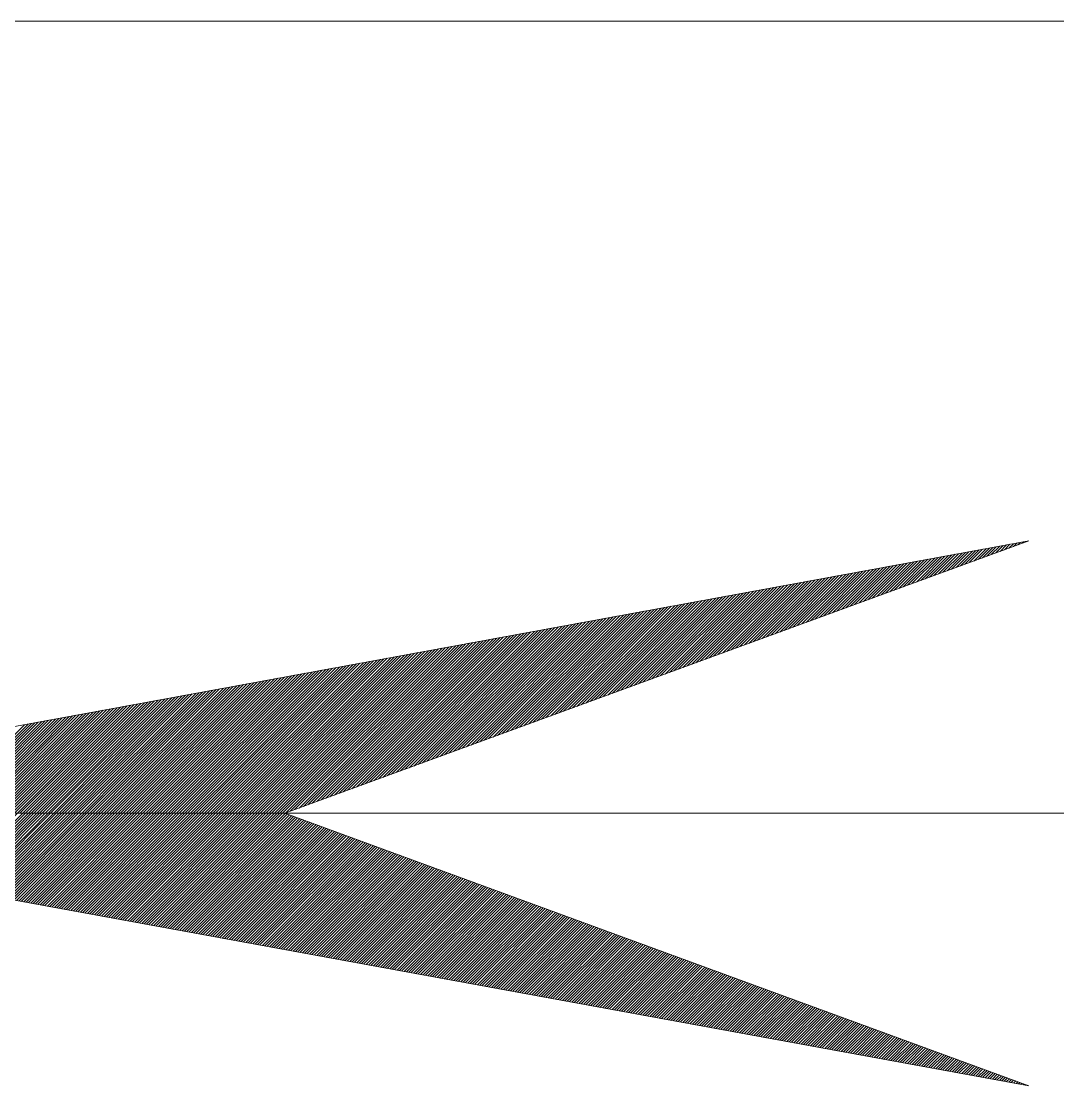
# Model space of a CAD drawing. Extents: x -1315200 to -1014507, y 2616811 to 2674779.
# Drawn here: x -1227567.4 to -1227490.6, y 2649809.8 to 2649888.7 of the extents above; entities that cross this region are included whole.
import ezdxf

# ---------------------------------------------------------------- set-up
doc = ezdxf.new("R2010")
doc.units = 0
doc.header["$LTSCALE"] = 25
doc.header["$MEASUREMENT"] = 0
doc.linetypes.add('PHANTOM2', pattern=[31.75, 15.875, -3.175, 3.175, -3.175, 3.175, -3.175])
doc.layers.get('0').update_dxf_attribs({"linetype": 'CONTINUOUS', "lineweight": 9})

msp = doc.modelspace()

# ---------------------------------------------------------------- linework, layer by layer
at = {"color": 9}
for p, q in [((-1227722.291, 2649888.707), (-1227241.558, 2649888.707)), ((-1227603.026, 2649830.021), (-1227492.742, 2649850.208)), ((-1227492.742, 2649850.208), (-1227547.884, 2649830.021)), ((-1227603.026, 2649830.021), (-1227492.742, 2649809.835)), ((-1227492.742, 2649809.835), (-1227547.884, 2649830.021))]:
    msp.add_line(p, q, dxfattribs=at)
at = {"color": 9, "linetype": 'Continuous'}
for p, q in [((-1227494.896, 2649849.814), (-1227495.518, 2649849.192)), ((-1227494.643, 2649849.86), (-1227495.192, 2649849.311)), ((-1227494.389, 2649849.907), (-1227494.865, 2649849.431)), ((-1227494.136, 2649849.953), (-1227494.538, 2649849.551)), ((-1227493.882, 2649849.999), (-1227494.211, 2649849.67)), ((-1227493.628, 2649850.046), (-1227493.884, 2649849.79)), ((-1227493.375, 2649850.092), (-1227493.558, 2649849.909)), ((-1227493.121, 2649850.139), (-1227493.231, 2649850.029)), ((-1227492.868, 2649850.185), (-1227492.904, 2649850.149)), ((-1227499.207, 2649849.025), (-1227501.074, 2649847.158)), ((-1227498.953, 2649849.071), (-1227500.747, 2649847.278)), ((-1227498.7, 2649849.118), (-1227500.42, 2649847.397)), ((-1227498.446, 2649849.164), (-1227500.093, 2649847.517)), ((-1227498.193, 2649849.21), (-1227499.767, 2649847.636)), ((-1227497.939, 2649849.257), (-1227499.44, 2649847.756)), ((-1227497.686, 2649849.303), (-1227499.113, 2649847.876)), ((-1227497.432, 2649849.35), (-1227498.786, 2649847.995)), ((-1227497.178, 2649849.396), (-1227498.459, 2649848.115)), ((-1227496.925, 2649849.442), (-1227498.133, 2649848.235)), ((-1227496.671, 2649849.489), (-1227497.806, 2649848.354)), ((-1227496.418, 2649849.535), (-1227497.479, 2649848.474)), ((-1227496.164, 2649849.582), (-1227497.152, 2649848.594)), ((-1227495.911, 2649849.628), (-1227496.826, 2649848.713)), ((-1227495.657, 2649849.675), (-1227496.499, 2649848.833)), ((-1227495.403, 2649849.721), (-1227496.172, 2649848.952)), ((-1227495.15, 2649849.767), (-1227495.845, 2649849.072)), ((-1227503.518, 2649848.236), (-1227506.629, 2649845.124)), ((-1227503.264, 2649848.282), (-1227506.302, 2649845.244)), ((-1227503.01, 2649848.329), (-1227505.975, 2649845.364)), ((-1227502.757, 2649848.375), (-1227505.649, 2649845.483)), ((-1227502.503, 2649848.421), (-1227505.322, 2649845.603)), ((-1227502.25, 2649848.468), (-1227504.995, 2649845.722)), ((-1227501.996, 2649848.514), (-1227504.668, 2649845.842)), ((-1227501.743, 2649848.561), (-1227504.342, 2649845.962)), ((-1227501.489, 2649848.607), (-1227504.015, 2649846.081)), ((-1227501.235, 2649848.653), (-1227503.688, 2649846.201)), ((-1227500.982, 2649848.7), (-1227503.361, 2649846.321)), ((-1227500.728, 2649848.746), (-1227503.034, 2649846.44)), ((-1227500.475, 2649848.793), (-1227502.708, 2649846.56)), ((-1227500.221, 2649848.839), (-1227502.381, 2649846.679)), ((-1227499.968, 2649848.885), (-1227502.054, 2649846.799)), ((-1227499.714, 2649848.932), (-1227501.727, 2649846.919)), ((-1227499.46, 2649848.978), (-1227501.4, 2649847.038)), ((-1227507.828, 2649847.447), (-1227512.184, 2649843.091)), ((-1227507.575, 2649847.493), (-1227511.858, 2649843.21)), ((-1227507.321, 2649847.539), (-1227511.531, 2649843.33)), ((-1227507.067, 2649847.586), (-1227511.204, 2649843.449)), ((-1227506.814, 2649847.632), (-1227510.877, 2649843.569)), ((-1227506.56, 2649847.679), (-1227510.55, 2649843.689)), ((-1227506.307, 2649847.725), (-1227510.224, 2649843.808)), ((-1227506.053, 2649847.772), (-1227509.897, 2649843.928)), ((-1227505.8, 2649847.818), (-1227509.57, 2649844.048)), ((-1227505.546, 2649847.864), (-1227509.243, 2649844.167)), ((-1227505.293, 2649847.911), (-1227508.916, 2649844.287)), ((-1227505.039, 2649847.957), (-1227508.59, 2649844.406)), ((-1227504.785, 2649848.004), (-1227508.263, 2649844.526)), ((-1227504.532, 2649848.05), (-1227507.936, 2649844.646)), ((-1227504.278, 2649848.096), (-1227507.609, 2649844.765)), ((-1227504.025, 2649848.143), (-1227507.283, 2649844.885)), ((-1227503.771, 2649848.189), (-1227506.956, 2649845.005)), ((-1227512.139, 2649846.658), (-1227517.74, 2649841.057)), ((-1227511.885, 2649846.704), (-1227517.413, 2649841.176)), ((-1227511.632, 2649846.75), (-1227517.086, 2649841.296)), ((-1227511.378, 2649846.797), (-1227516.759, 2649841.416)), ((-1227511.125, 2649846.843), (-1227516.432, 2649841.535)), ((-1227510.871, 2649846.89), (-1227516.106, 2649841.655)), ((-1227510.617, 2649846.936), (-1227515.779, 2649841.775)), ((-1227510.364, 2649846.983), (-1227515.452, 2649841.894)), ((-1227510.11, 2649847.029), (-1227515.125, 2649842.014)), ((-1227509.857, 2649847.075), (-1227514.799, 2649842.134)), ((-1227509.603, 2649847.122), (-1227514.472, 2649842.253)), ((-1227509.35, 2649847.168), (-1227514.145, 2649842.373)), ((-1227509.096, 2649847.215), (-1227513.818, 2649842.492)), ((-1227508.842, 2649847.261), (-1227513.491, 2649842.612)), ((-1227508.589, 2649847.307), (-1227513.165, 2649842.732)), ((-1227508.335, 2649847.354), (-1227512.838, 2649842.851)), ((-1227508.082, 2649847.4), (-1227512.511, 2649842.971)), ((-1227516.449, 2649845.869), (-1227523.295, 2649839.023)), ((-1227516.196, 2649845.915), (-1227522.968, 2649839.143)), ((-1227515.942, 2649845.961), (-1227522.641, 2649839.262)), ((-1227515.689, 2649846.008), (-1227522.315, 2649839.382)), ((-1227515.435, 2649846.054), (-1227521.988, 2649839.502)), ((-1227515.182, 2649846.101), (-1227521.661, 2649839.621)), ((-1227514.928, 2649846.147), (-1227521.334, 2649839.741)), ((-1227514.674, 2649846.194), (-1227521.007, 2649839.861)), ((-1227514.421, 2649846.24), (-1227520.681, 2649839.98)), ((-1227514.167, 2649846.286), (-1227520.354, 2649840.1)), ((-1227513.914, 2649846.333), (-1227520.027, 2649840.219)), ((-1227513.66, 2649846.379), (-1227519.7, 2649840.339)), ((-1227513.407, 2649846.426), (-1227519.374, 2649840.459)), ((-1227513.153, 2649846.472), (-1227519.047, 2649840.578)), ((-1227512.9, 2649846.518), (-1227518.72, 2649840.698)), ((-1227512.646, 2649846.565), (-1227518.393, 2649840.818)), ((-1227512.392, 2649846.611), (-1227518.066, 2649840.937)), ((-1227520.76, 2649845.08), (-1227528.85, 2649836.989)), ((-1227520.507, 2649845.126), (-1227528.523, 2649837.109)), ((-1227520.253, 2649845.172), (-1227528.197, 2649837.229)), ((-1227519.999, 2649845.219), (-1227527.87, 2649837.348)), ((-1227519.746, 2649845.265), (-1227527.543, 2649837.468)), ((-1227519.492, 2649845.312), (-1227527.216, 2649837.588)), ((-1227519.239, 2649845.358), (-1227526.89, 2649837.707)), ((-1227518.985, 2649845.404), (-1227526.563, 2649837.827)), ((-1227518.732, 2649845.451), (-1227526.236, 2649837.946)), ((-1227518.478, 2649845.497), (-1227525.909, 2649838.066)), ((-1227518.224, 2649845.544), (-1227525.582, 2649838.186)), ((-1227517.971, 2649845.59), (-1227525.256, 2649838.305)), ((-1227517.717, 2649845.637), (-1227524.929, 2649838.425)), ((-1227517.464, 2649845.683), (-1227524.602, 2649838.545)), ((-1227517.21, 2649845.729), (-1227524.275, 2649838.664)), ((-1227516.957, 2649845.776), (-1227523.949, 2649838.784)), ((-1227516.703, 2649845.822), (-1227523.622, 2649838.903)), ((-1227525.071, 2649844.291), (-1227534.406, 2649834.956)), ((-1227524.817, 2649844.337), (-1227534.079, 2649835.075)), ((-1227524.564, 2649844.383), (-1227533.752, 2649835.195)), ((-1227524.31, 2649844.43), (-1227533.425, 2649835.315)), ((-1227524.056, 2649844.476), (-1227533.098, 2649835.434)), ((-1227523.803, 2649844.523), (-1227532.772, 2649835.554)), ((-1227523.549, 2649844.569), (-1227532.445, 2649835.673)), ((-1227523.296, 2649844.615), (-1227532.118, 2649835.793)), ((-1227523.042, 2649844.662), (-1227531.791, 2649835.913)), ((-1227522.789, 2649844.708), (-1227531.465, 2649836.032)), ((-1227522.535, 2649844.755), (-1227531.138, 2649836.152)), ((-1227522.281, 2649844.801), (-1227530.811, 2649836.272)), ((-1227522.028, 2649844.848), (-1227530.484, 2649836.391)), ((-1227521.774, 2649844.894), (-1227530.157, 2649836.511)), ((-1227521.521, 2649844.94), (-1227529.831, 2649836.631)), ((-1227521.267, 2649844.987), (-1227529.504, 2649836.75)), ((-1227521.014, 2649845.033), (-1227529.177, 2649836.87)), ((-1227529.381, 2649843.502), (-1227539.961, 2649832.922)), ((-1227529.128, 2649843.548), (-1227539.634, 2649833.042)), ((-1227528.874, 2649843.594), (-1227539.307, 2649833.161)), ((-1227528.621, 2649843.641), (-1227538.981, 2649833.281)), ((-1227528.367, 2649843.687), (-1227538.654, 2649833.401)), ((-1227528.113, 2649843.734), (-1227538.327, 2649833.52)), ((-1227527.86, 2649843.78), (-1227538, 2649833.64)), ((-1227527.606, 2649843.826), (-1227537.673, 2649833.759)), ((-1227527.353, 2649843.873), (-1227537.347, 2649833.879)), ((-1227527.099, 2649843.919), (-1227537.02, 2649833.999)), ((-1227526.846, 2649843.966), (-1227536.693, 2649834.118)), ((-1227526.592, 2649844.012), (-1227536.366, 2649834.238)), ((-1227526.339, 2649844.059), (-1227536.039, 2649834.358)), ((-1227526.085, 2649844.105), (-1227535.713, 2649834.477)), ((-1227525.831, 2649844.151), (-1227535.386, 2649834.597)), ((-1227525.578, 2649844.198), (-1227535.059, 2649834.716)), ((-1227525.324, 2649844.244), (-1227534.732, 2649834.836)), ((-1227533.692, 2649842.713), (-1227545.516, 2649830.888)), ((-1227533.438, 2649842.759), (-1227545.189, 2649831.008)), ((-1227533.185, 2649842.805), (-1227544.863, 2649831.128)), ((-1227532.931, 2649842.852), (-1227544.536, 2649831.247)), ((-1227532.678, 2649842.898), (-1227544.209, 2649831.367)), ((-1227532.424, 2649842.945), (-1227543.882, 2649831.486)), ((-1227532.171, 2649842.991), (-1227543.555, 2649831.606)), ((-1227531.917, 2649843.037), (-1227543.229, 2649831.726)), ((-1227531.663, 2649843.084), (-1227542.902, 2649831.845)), ((-1227531.41, 2649843.13), (-1227542.575, 2649831.965)), ((-1227531.156, 2649843.177), (-1227542.248, 2649832.085)), ((-1227530.903, 2649843.223), (-1227541.922, 2649832.204)), ((-1227530.649, 2649843.269), (-1227541.595, 2649832.324)), ((-1227530.396, 2649843.316), (-1227541.268, 2649832.443)), ((-1227530.142, 2649843.362), (-1227540.941, 2649832.563)), ((-1227529.888, 2649843.409), (-1227540.614, 2649832.683)), ((-1227529.635, 2649843.455), (-1227540.288, 2649832.802)), ((-1227537.495, 2649842.016), (-1227557.774, 2649821.738)), ((-1227536.481, 2649842.202), (-1227557.073, 2649821.61)), ((-1227538.003, 2649841.923), (-1227549.905, 2649830.021)), ((-1227537.749, 2649841.97), (-1227549.698, 2649830.021)), ((-1227537.242, 2649842.063), (-1227549.283, 2649830.021)), ((-1227536.988, 2649842.109), (-1227549.076, 2649830.021)), ((-1227536.735, 2649842.156), (-1227548.869, 2649830.021)), ((-1227536.228, 2649842.248), (-1227548.455, 2649830.021)), ((-1227535.974, 2649842.295), (-1227548.247, 2649830.021)), ((-1227535.72, 2649842.341), (-1227548.04, 2649830.021)), ((-1227535.467, 2649842.388), (-1227547.804, 2649830.051)), ((-1227535.213, 2649842.434), (-1227547.477, 2649830.171)), ((-1227534.96, 2649842.48), (-1227547.15, 2649830.29)), ((-1227534.706, 2649842.527), (-1227546.823, 2649830.41)), ((-1227534.453, 2649842.573), (-1227546.497, 2649830.529)), ((-1227534.199, 2649842.62), (-1227546.17, 2649830.649)), ((-1227533.946, 2649842.666), (-1227545.843, 2649830.769)), ((-1227542.313, 2649841.134), (-1227561.1, 2649822.347)), ((-1227541.553, 2649841.274), (-1227560.575, 2649822.251)), ((-1227541.299, 2649841.32), (-1227560.4, 2649822.219)), ((-1227541.045, 2649841.367), (-1227560.225, 2649822.187)), ((-1227540.285, 2649841.506), (-1227559.7, 2649822.091)), ((-1227539.778, 2649841.599), (-1227559.349, 2649822.027)), ((-1227542.06, 2649841.181), (-1227553.219, 2649830.021)), ((-1227541.806, 2649841.227), (-1227553.012, 2649830.021)), ((-1227540.792, 2649841.413), (-1227552.183, 2649830.021)), ((-1227540.538, 2649841.459), (-1227551.976, 2649830.021)), ((-1227540.031, 2649841.552), (-1227551.562, 2649830.021)), ((-1227539.524, 2649841.645), (-1227551.148, 2649830.021)), ((-1227539.27, 2649841.691), (-1227550.94, 2649830.021)), ((-1227539.017, 2649841.738), (-1227550.733, 2649830.021)), ((-1227538.763, 2649841.784), (-1227550.526, 2649830.021)), ((-1227538.51, 2649841.831), (-1227550.319, 2649830.021)), ((-1227538.256, 2649841.877), (-1227550.112, 2649830.021)), ((-1227544.088, 2649840.81), (-1227562.326, 2649822.572)), ((-1227543.835, 2649840.856), (-1227562.151, 2649822.54)), ((-1227546.624, 2649840.345), (-1227556.948, 2649830.021)), ((-1227546.37, 2649840.392), (-1227556.741, 2649830.021)), ((-1227546.117, 2649840.438), (-1227556.534, 2649830.021)), ((-1227545.863, 2649840.485), (-1227556.326, 2649830.021)), ((-1227545.61, 2649840.531), (-1227556.119, 2649830.021)), ((-1227545.356, 2649840.578), (-1227555.912, 2649830.021)), ((-1227545.102, 2649840.624), (-1227555.705, 2649830.021)), ((-1227544.849, 2649840.67), (-1227555.498, 2649830.021)), ((-1227544.595, 2649840.717), (-1227555.291, 2649830.021)), ((-1227544.342, 2649840.763), (-1227555.083, 2649830.021)), ((-1227543.581, 2649840.902), (-1227554.462, 2649830.021)), ((-1227543.327, 2649840.949), (-1227554.255, 2649830.021)), ((-1227543.074, 2649840.995), (-1227554.048, 2649830.021)), ((-1227542.82, 2649841.042), (-1227553.841, 2649830.021)), ((-1227542.567, 2649841.088), (-1227553.633, 2649830.021)), ((-1227550.681, 2649839.603), (-1227566.879, 2649823.405)), ((-1227550.934, 2649839.556), (-1227560.469, 2649830.021)), ((-1227550.427, 2649839.649), (-1227560.055, 2649830.021)), ((-1227550.174, 2649839.696), (-1227559.848, 2649830.021)), ((-1227549.92, 2649839.742), (-1227559.641, 2649830.021)), ((-1227549.667, 2649839.788), (-1227559.434, 2649830.021)), ((-1227549.413, 2649839.835), (-1227559.227, 2649830.021)), ((-1227549.16, 2649839.881), (-1227559.019, 2649830.021)), ((-1227548.906, 2649839.928), (-1227558.812, 2649830.021)), ((-1227548.652, 2649839.974), (-1227558.605, 2649830.021)), ((-1227548.399, 2649840.021), (-1227558.398, 2649830.021)), ((-1227548.145, 2649840.067), (-1227558.191, 2649830.021)), ((-1227547.892, 2649840.113), (-1227557.984, 2649830.021)), ((-1227547.638, 2649840.16), (-1227557.776, 2649830.021)), ((-1227547.385, 2649840.206), (-1227557.569, 2649830.021)), ((-1227547.131, 2649840.253), (-1227557.362, 2649830.021)), ((-1227546.877, 2649840.299), (-1227557.155, 2649830.021)), ((-1227554.992, 2649838.814), (-1227569.856, 2649823.95)), ((-1227554.738, 2649838.86), (-1227569.68, 2649823.918)), ((-1227553.977, 2649838.999), (-1227569.155, 2649823.822)), ((-1227553.724, 2649839.046), (-1227568.98, 2649823.79)), ((-1227552.709, 2649839.232), (-1227568.28, 2649823.661)), ((-1227551.442, 2649839.464), (-1227567.404, 2649823.501)), ((-1227555.245, 2649838.767), (-1227563.991, 2649830.021)), ((-1227554.484, 2649838.907), (-1227563.37, 2649830.021)), ((-1227554.231, 2649838.953), (-1227563.162, 2649830.021)), ((-1227553.47, 2649839.092), (-1227562.541, 2649830.021)), ((-1227553.217, 2649839.139), (-1227562.334, 2649830.021)), ((-1227552.963, 2649839.185), (-1227562.127, 2649830.021)), ((-1227552.456, 2649839.278), (-1227561.712, 2649830.021)), ((-1227552.202, 2649839.324), (-1227561.505, 2649830.021)), ((-1227551.949, 2649839.371), (-1227561.298, 2649830.021)), ((-1227551.695, 2649839.417), (-1227561.091, 2649830.021)), ((-1227551.188, 2649839.51), (-1227560.677, 2649830.021)), ((-1227559.302, 2649838.025), (-1227572.832, 2649824.495)), ((-1227558.795, 2649838.118), (-1227572.482, 2649824.431)), ((-1227557.02, 2649838.443), (-1227571.256, 2649824.206)), ((-1227556.513, 2649838.535), (-1227570.906, 2649824.142)), ((-1227559.556, 2649837.978), (-1227567.513, 2649830.021)), ((-1227559.049, 2649838.071), (-1227567.098, 2649830.021)), ((-1227558.541, 2649838.164), (-1227566.684, 2649830.021)), ((-1227558.288, 2649838.21), (-1227566.477, 2649830.021)), ((-1227558.034, 2649838.257), (-1227566.27, 2649830.021)), ((-1227557.781, 2649838.303), (-1227566.063, 2649830.021)), ((-1227557.527, 2649838.35), (-1227565.855, 2649830.021)), ((-1227557.274, 2649838.396), (-1227565.648, 2649830.021)), ((-1227556.766, 2649838.489), (-1227565.234, 2649830.021)), ((-1227556.259, 2649838.582), (-1227564.82, 2649830.021)), ((-1227556.006, 2649838.628), (-1227564.613, 2649830.021)), ((-1227555.752, 2649838.675), (-1227564.405, 2649830.021)), ((-1227555.499, 2649838.721), (-1227564.198, 2649830.021)), ((-1227561.838, 2649837.561), (-1227574.583, 2649824.815)), ((-1227561.331, 2649837.653), (-1227574.233, 2649824.751)), ((-1227560.824, 2649837.746), (-1227573.883, 2649824.687)), ((-1227560.316, 2649837.839), (-1227573.533, 2649824.623)), ((-1227560.063, 2649837.886), (-1227573.358, 2649824.591)), ((-1227559.809, 2649837.932), (-1227573.183, 2649824.559)), ((-1227563.866, 2649837.189), (-1227571.034, 2649830.021)), ((-1227563.613, 2649837.236), (-1227570.827, 2649830.021)), ((-1227563.359, 2649837.282), (-1227570.62, 2649830.021)), ((-1227563.106, 2649837.329), (-1227570.413, 2649830.021)), ((-1227562.852, 2649837.375), (-1227570.206, 2649830.021)), ((-1227562.599, 2649837.421), (-1227569.999, 2649830.021)), ((-1227562.345, 2649837.468), (-1227569.791, 2649830.021)), ((-1227562.091, 2649837.514), (-1227569.584, 2649830.021)), ((-1227561.584, 2649837.607), (-1227569.17, 2649830.021)), ((-1227561.077, 2649837.7), (-1227568.756, 2649830.021)), ((-1227560.57, 2649837.793), (-1227568.341, 2649830.021)), ((-1227566.656, 2649836.679), (-1227577.91, 2649825.424)), ((-1227567.163, 2649836.586), (-1227573.727, 2649830.021)), ((-1227566.909, 2649836.632), (-1227573.52, 2649830.021)), ((-1227566.402, 2649836.725), (-1227573.106, 2649830.021)), ((-1227566.148, 2649836.772), (-1227572.899, 2649830.021)), ((-1227565.895, 2649836.818), (-1227572.692, 2649830.021)), ((-1227565.641, 2649836.864), (-1227572.484, 2649830.021)), ((-1227565.388, 2649836.911), (-1227572.277, 2649830.021)), ((-1227565.134, 2649836.957), (-1227572.07, 2649830.021)), ((-1227564.881, 2649837.004), (-1227571.863, 2649830.021)), ((-1227564.627, 2649837.05), (-1227571.656, 2649830.021)), ((-1227564.373, 2649837.097), (-1227571.449, 2649830.021)), ((-1227564.12, 2649837.143), (-1227571.241, 2649830.021)), ((-1227567.098, 2649830.021), (-1227572.657, 2649824.463)), ((-1227566.684, 2649830.021), (-1227572.307, 2649824.398)), ((-1227566.477, 2649830.021), (-1227572.132, 2649824.366)), ((-1227566.27, 2649830.021), (-1227571.957, 2649824.334)), ((-1227566.063, 2649830.021), (-1227571.782, 2649824.302)), ((-1227565.855, 2649830.021), (-1227571.607, 2649824.27)), ((-1227565.648, 2649830.021), (-1227571.431, 2649824.238)), ((-1227565.234, 2649830.021), (-1227571.081, 2649824.174)), ((-1227564.82, 2649830.021), (-1227570.731, 2649824.11)), ((-1227564.613, 2649830.021), (-1227570.556, 2649824.078)), ((-1227564.405, 2649830.021), (-1227570.381, 2649824.046)), ((-1227564.198, 2649830.021), (-1227570.206, 2649824.014)), ((-1227563.991, 2649830.021), (-1227570.031, 2649823.982)), ((-1227563.37, 2649830.021), (-1227569.505, 2649823.886)), ((-1227563.162, 2649830.021), (-1227569.33, 2649823.854)), ((-1227562.541, 2649830.021), (-1227568.805, 2649823.757)), ((-1227562.334, 2649830.021), (-1227568.63, 2649823.725)), ((-1227562.127, 2649830.021), (-1227568.455, 2649823.693)), ((-1227561.712, 2649830.021), (-1227568.105, 2649823.629)), ((-1227561.505, 2649830.021), (-1227567.929, 2649823.597)), ((-1227561.298, 2649830.021), (-1227567.754, 2649823.565)), ((-1227561.091, 2649830.021), (-1227567.579, 2649823.533)), ((-1227560.677, 2649830.021), (-1227567.229, 2649823.469)), ((-1227560.469, 2649830.021), (-1227567.054, 2649823.437)), ((-1227560.055, 2649830.021), (-1227566.704, 2649823.373)), ((-1227559.848, 2649830.021), (-1227566.529, 2649823.341)), ((-1227559.641, 2649830.021), (-1227566.354, 2649823.309)), ((-1227559.434, 2649830.021), (-1227566.178, 2649823.277)), ((-1227559.227, 2649830.021), (-1227566.003, 2649823.245)), ((-1227559.019, 2649830.021), (-1227565.828, 2649823.213)), ((-1227558.812, 2649830.021), (-1227565.653, 2649823.181)), ((-1227558.605, 2649830.021), (-1227565.478, 2649823.148)), ((-1227558.398, 2649830.021), (-1227565.303, 2649823.116)), ((-1227558.191, 2649830.021), (-1227565.128, 2649823.084)), ((-1227557.984, 2649830.021), (-1227564.953, 2649823.052)), ((-1227557.776, 2649830.021), (-1227564.778, 2649823.02)), ((-1227557.569, 2649830.021), (-1227564.603, 2649822.988)), ((-1227557.362, 2649830.021), (-1227564.427, 2649822.956)), ((-1227557.155, 2649830.021), (-1227564.252, 2649822.924)), ((-1227556.948, 2649830.021), (-1227564.077, 2649822.892)), ((-1227556.741, 2649830.021), (-1227563.902, 2649822.86)), ((-1227556.534, 2649830.021), (-1227563.727, 2649822.828)), ((-1227556.326, 2649830.021), (-1227563.552, 2649822.796)), ((-1227556.119, 2649830.021), (-1227563.377, 2649822.764)), ((-1227555.912, 2649830.021), (-1227563.202, 2649822.732)), ((-1227555.705, 2649830.021), (-1227563.027, 2649822.7)), ((-1227555.498, 2649830.021), (-1227562.851, 2649822.668)), ((-1227555.291, 2649830.021), (-1227562.676, 2649822.636)), ((-1227555.083, 2649830.021), (-1227562.501, 2649822.604)), ((-1227554.462, 2649830.021), (-1227561.976, 2649822.507)), ((-1227554.255, 2649830.021), (-1227561.801, 2649822.475)), ((-1227554.048, 2649830.021), (-1227561.626, 2649822.443)), ((-1227553.841, 2649830.021), (-1227561.451, 2649822.411)), ((-1227553.633, 2649830.021), (-1227561.276, 2649822.379)), ((-1227553.219, 2649830.021), (-1227560.925, 2649822.315)), ((-1227553.012, 2649830.021), (-1227560.75, 2649822.283)), ((-1227552.183, 2649830.021), (-1227560.05, 2649822.155)), ((-1227551.976, 2649830.021), (-1227559.875, 2649822.123)), ((-1227551.562, 2649830.021), (-1227559.525, 2649822.059)), ((-1227551.148, 2649830.021), (-1227559.174, 2649821.995)), ((-1227550.94, 2649830.021), (-1227558.999, 2649821.963)), ((-1227550.733, 2649830.021), (-1227558.824, 2649821.931)), ((-1227550.526, 2649830.021), (-1227558.649, 2649821.899)), ((-1227550.319, 2649830.021), (-1227558.474, 2649821.866)), ((-1227550.112, 2649830.021), (-1227558.299, 2649821.834)), ((-1227549.905, 2649830.021), (-1227558.124, 2649821.802)), ((-1227549.698, 2649830.021), (-1227557.949, 2649821.77)), ((-1227549.283, 2649830.021), (-1227557.598, 2649821.706)), ((-1227549.076, 2649830.021), (-1227557.423, 2649821.674)), ((-1227548.869, 2649830.021), (-1227557.248, 2649821.642)), ((-1227548.455, 2649830.021), (-1227556.898, 2649821.578)), ((-1227548.247, 2649830.021), (-1227556.723, 2649821.546)), ((-1227548.04, 2649830.021), (-1227556.548, 2649821.514)), ((-1227547.847, 2649830.008), (-1227556.373, 2649821.482)), ((-1227547.695, 2649829.952), (-1227556.198, 2649821.45)), ((-1227547.544, 2649829.897), (-1227556.023, 2649821.418)), ((-1227547.392, 2649829.841), (-1227555.847, 2649821.386)), ((-1227547.24, 2649829.786), (-1227555.672, 2649821.354)), ((-1227547.089, 2649829.73), (-1227555.497, 2649821.322)), ((-1227546.937, 2649829.675), (-1227555.322, 2649821.29)), ((-1227546.785, 2649829.619), (-1227555.147, 2649821.257)), ((-1227546.634, 2649829.564), (-1227554.972, 2649821.225)), ((-1227546.482, 2649829.508), (-1227554.797, 2649821.193)), ((-1227546.33, 2649829.453), (-1227554.622, 2649821.161)), ((-1227546.179, 2649829.397), (-1227554.447, 2649821.129)), ((-1227546.027, 2649829.342), (-1227554.271, 2649821.097)), ((-1227545.875, 2649829.286), (-1227554.096, 2649821.065)), ((-1227545.724, 2649829.231), (-1227553.921, 2649821.033)), ((-1227545.572, 2649829.175), (-1227553.746, 2649821.001)), ((-1227545.421, 2649829.12), (-1227553.571, 2649820.969)), ((-1227545.269, 2649829.064), (-1227553.396, 2649820.937)), ((-1227545.117, 2649829.009), (-1227553.221, 2649820.905)), ((-1227544.966, 2649828.953), (-1227553.046, 2649820.873)), ((-1227544.814, 2649828.897), (-1227552.871, 2649820.841)), ((-1227544.662, 2649828.842), (-1227552.696, 2649820.809)), ((-1227544.511, 2649828.786), (-1227552.52, 2649820.777)), ((-1227544.359, 2649828.731), (-1227552.345, 2649820.745)), ((-1227544.207, 2649828.675), (-1227552.17, 2649820.713)), ((-1227544.056, 2649828.62), (-1227551.995, 2649820.681)), ((-1227543.904, 2649828.564), (-1227551.82, 2649820.649)), ((-1227543.753, 2649828.509), (-1227551.645, 2649820.616)), ((-1227543.601, 2649828.453), (-1227551.47, 2649820.584)), ((-1227543.449, 2649828.398), (-1227551.295, 2649820.552)), ((-1227543.298, 2649828.342), (-1227551.12, 2649820.52)), ((-1227543.146, 2649828.287), (-1227550.945, 2649820.488)), ((-1227542.994, 2649828.231), (-1227550.769, 2649820.456)), ((-1227542.843, 2649828.176), (-1227550.594, 2649820.424)), ((-1227542.691, 2649828.12), (-1227550.419, 2649820.392)), ((-1227542.539, 2649828.065), (-1227550.244, 2649820.36)), ((-1227542.388, 2649828.009), (-1227550.069, 2649820.328)), ((-1227542.236, 2649827.954), (-1227549.894, 2649820.296)), ((-1227542.084, 2649827.898), (-1227549.719, 2649820.264)), ((-1227541.933, 2649827.843), (-1227549.544, 2649820.232)), ((-1227541.781, 2649827.787), (-1227549.369, 2649820.2)), ((-1227541.63, 2649827.732), (-1227549.194, 2649820.168)), ((-1227541.478, 2649827.676), (-1227549.018, 2649820.136)), ((-1227541.326, 2649827.621), (-1227548.843, 2649820.104)), ((-1227541.175, 2649827.565), (-1227548.668, 2649820.072)), ((-1227541.023, 2649827.51), (-1227548.493, 2649820.04)), ((-1227540.871, 2649827.454), (-1227548.318, 2649820.007)), ((-1227540.72, 2649827.399), (-1227548.143, 2649819.975)), ((-1227540.568, 2649827.343), (-1227547.968, 2649819.943)), ((-1227540.416, 2649827.288), (-1227547.793, 2649819.911)), ((-1227540.265, 2649827.232), (-1227547.618, 2649819.879)), ((-1227540.113, 2649827.177), (-1227547.442, 2649819.847)), ((-1227539.962, 2649827.121), (-1227547.267, 2649819.815)), ((-1227539.81, 2649827.066), (-1227547.092, 2649819.783)), ((-1227539.658, 2649827.01), (-1227546.917, 2649819.751)), ((-1227539.507, 2649826.955), (-1227546.742, 2649819.719)), ((-1227539.355, 2649826.899), (-1227546.567, 2649819.687)), ((-1227539.203, 2649826.844), (-1227546.392, 2649819.655)), ((-1227539.052, 2649826.788), (-1227546.217, 2649819.623)), ((-1227538.9, 2649826.732), (-1227546.042, 2649819.591)), ((-1227538.748, 2649826.677), (-1227545.867, 2649819.559)), ((-1227538.597, 2649826.621), (-1227545.691, 2649819.527)), ((-1227538.445, 2649826.566), (-1227545.516, 2649819.495)), ((-1227538.293, 2649826.51), (-1227545.341, 2649819.463)), ((-1227538.142, 2649826.455), (-1227545.166, 2649819.431)), ((-1227537.99, 2649826.399), (-1227544.991, 2649819.399)), ((-1227537.839, 2649826.344), (-1227544.816, 2649819.366)), ((-1227537.687, 2649826.288), (-1227544.641, 2649819.334)), ((-1227537.535, 2649826.233), (-1227544.466, 2649819.302)), ((-1227537.384, 2649826.177), (-1227544.291, 2649819.27)), ((-1227537.232, 2649826.122), (-1227544.116, 2649819.238)), ((-1227537.08, 2649826.066), (-1227543.94, 2649819.206)), ((-1227536.929, 2649826.011), (-1227543.765, 2649819.174)), ((-1227536.777, 2649825.955), (-1227543.59, 2649819.142)), ((-1227536.625, 2649825.9), (-1227543.415, 2649819.11)), ((-1227536.474, 2649825.844), (-1227543.24, 2649819.078)), ((-1227536.322, 2649825.789), (-1227543.065, 2649819.046)), ((-1227536.171, 2649825.733), (-1227542.89, 2649819.014)), ((-1227536.019, 2649825.678), (-1227542.715, 2649818.982)), ((-1227535.867, 2649825.622), (-1227542.54, 2649818.95)), ((-1227535.716, 2649825.567), (-1227542.365, 2649818.918)), ((-1227535.564, 2649825.511), (-1227542.189, 2649818.886)), ((-1227535.412, 2649825.456), (-1227542.014, 2649818.854)), ((-1227535.261, 2649825.4), (-1227541.839, 2649818.822)), ((-1227535.109, 2649825.345), (-1227541.664, 2649818.79)), ((-1227534.957, 2649825.289), (-1227541.489, 2649818.758)), ((-1227534.806, 2649825.234), (-1227541.314, 2649818.725)), ((-1227534.654, 2649825.178), (-1227541.139, 2649818.693)), ((-1227534.502, 2649825.123), (-1227540.964, 2649818.661)), ((-1227534.351, 2649825.067), (-1227540.789, 2649818.629)), ((-1227534.199, 2649825.012), (-1227540.614, 2649818.597)), ((-1227534.048, 2649824.956), (-1227540.438, 2649818.565)), ((-1227533.896, 2649824.901), (-1227540.263, 2649818.533)), ((-1227533.744, 2649824.845), (-1227540.088, 2649818.501)), ((-1227533.593, 2649824.79), (-1227539.913, 2649818.469)), ((-1227533.441, 2649824.734), (-1227539.738, 2649818.437)), ((-1227533.289, 2649824.679), (-1227539.563, 2649818.405)), ((-1227533.138, 2649824.623), (-1227539.388, 2649818.373)), ((-1227532.986, 2649824.567), (-1227539.213, 2649818.341)), ((-1227532.834, 2649824.512), (-1227539.038, 2649818.309)), ((-1227532.683, 2649824.456), (-1227538.862, 2649818.277)), ((-1227532.531, 2649824.401), (-1227538.687, 2649818.245)), ((-1227532.38, 2649824.345), (-1227538.512, 2649818.213)), ((-1227532.228, 2649824.29), (-1227538.337, 2649818.181)), ((-1227532.076, 2649824.234), (-1227538.162, 2649818.149)), ((-1227531.925, 2649824.179), (-1227537.987, 2649818.116)), ((-1227531.773, 2649824.123), (-1227537.812, 2649818.084)), ((-1227531.621, 2649824.068), (-1227537.637, 2649818.052)), ((-1227531.47, 2649824.012), (-1227537.462, 2649818.02)), ((-1227531.318, 2649823.957), (-1227537.287, 2649817.988)), ((-1227531.166, 2649823.901), (-1227537.111, 2649817.956)), ((-1227531.015, 2649823.846), (-1227536.936, 2649817.924)), ((-1227530.863, 2649823.79), (-1227536.761, 2649817.892)), ((-1227530.711, 2649823.735), (-1227536.586, 2649817.86)), ((-1227530.56, 2649823.679), (-1227536.411, 2649817.828)), ((-1227530.408, 2649823.624), (-1227536.236, 2649817.796)), ((-1227530.257, 2649823.568), (-1227536.061, 2649817.764)), ((-1227530.105, 2649823.513), (-1227535.886, 2649817.732)), ((-1227529.953, 2649823.457), (-1227535.711, 2649817.7)), ((-1227529.802, 2649823.402), (-1227535.536, 2649817.668)), ((-1227529.65, 2649823.346), (-1227535.36, 2649817.636)), ((-1227529.498, 2649823.291), (-1227535.185, 2649817.604)), ((-1227529.347, 2649823.235), (-1227535.01, 2649817.572)), ((-1227529.195, 2649823.18), (-1227534.835, 2649817.54)), ((-1227529.043, 2649823.124), (-1227534.66, 2649817.508)), ((-1227528.892, 2649823.069), (-1227534.485, 2649817.475)), ((-1227528.74, 2649823.013), (-1227534.31, 2649817.443)), ((-1227528.588, 2649822.958), (-1227534.135, 2649817.411)), ((-1227528.437, 2649822.902), (-1227533.96, 2649817.379)), ((-1227528.285, 2649822.847), (-1227533.785, 2649817.347)), ((-1227528.134, 2649822.791), (-1227533.609, 2649817.315)), ((-1227527.982, 2649822.736), (-1227533.434, 2649817.283)), ((-1227527.83, 2649822.68), (-1227533.259, 2649817.251)), ((-1227527.679, 2649822.625), (-1227533.084, 2649817.219)), ((-1227527.527, 2649822.569), (-1227532.909, 2649817.187)), ((-1227527.375, 2649822.513), (-1227532.734, 2649817.155)), ((-1227527.224, 2649822.458), (-1227532.559, 2649817.123)), ((-1227527.072, 2649822.402), (-1227532.384, 2649817.091)), ((-1227526.92, 2649822.347), (-1227532.209, 2649817.059)), ((-1227526.769, 2649822.291), (-1227532.034, 2649817.027)), ((-1227526.617, 2649822.236), (-1227531.858, 2649816.995)), ((-1227526.466, 2649822.18), (-1227531.683, 2649816.963)), ((-1227526.314, 2649822.125), (-1227531.508, 2649816.931)), ((-1227526.162, 2649822.069), (-1227531.333, 2649816.899)), ((-1227526.011, 2649822.014), (-1227531.158, 2649816.867)), ((-1227525.859, 2649821.958), (-1227530.983, 2649816.834)), ((-1227525.707, 2649821.903), (-1227530.808, 2649816.802)), ((-1227525.556, 2649821.847), (-1227530.633, 2649816.77)), ((-1227525.404, 2649821.792), (-1227530.458, 2649816.738)), ((-1227525.252, 2649821.736), (-1227530.282, 2649816.706)), ((-1227525.101, 2649821.681), (-1227530.107, 2649816.674)), ((-1227524.949, 2649821.625), (-1227529.932, 2649816.642)), ((-1227524.797, 2649821.57), (-1227529.757, 2649816.61)), ((-1227524.646, 2649821.514), (-1227529.582, 2649816.578)), ((-1227524.494, 2649821.459), (-1227529.407, 2649816.546)), ((-1227524.343, 2649821.403), (-1227529.232, 2649816.514)), ((-1227524.191, 2649821.348), (-1227529.057, 2649816.482)), ((-1227524.039, 2649821.292), (-1227528.882, 2649816.45)), ((-1227523.888, 2649821.237), (-1227528.707, 2649816.418)), ((-1227523.736, 2649821.181), (-1227528.531, 2649816.386)), ((-1227523.584, 2649821.126), (-1227528.356, 2649816.354)), ((-1227523.433, 2649821.07), (-1227528.181, 2649816.322)), ((-1227523.281, 2649821.015), (-1227528.006, 2649816.29)), ((-1227523.129, 2649820.959), (-1227527.831, 2649816.258)), ((-1227522.978, 2649820.904), (-1227527.656, 2649816.225)), ((-1227522.826, 2649820.848), (-1227527.481, 2649816.193)), ((-1227522.675, 2649820.793), (-1227527.306, 2649816.161)), ((-1227522.523, 2649820.737), (-1227527.131, 2649816.129)), ((-1227522.371, 2649820.682), (-1227526.956, 2649816.097)), ((-1227522.22, 2649820.626), (-1227526.78, 2649816.065)), ((-1227522.068, 2649820.571), (-1227526.605, 2649816.033)), ((-1227521.916, 2649820.515), (-1227526.43, 2649816.001)), ((-1227521.765, 2649820.46), (-1227526.255, 2649815.969)), ((-1227521.613, 2649820.404), (-1227526.08, 2649815.937)), ((-1227521.461, 2649820.348), (-1227525.905, 2649815.905)), ((-1227521.31, 2649820.293), (-1227525.73, 2649815.873)), ((-1227521.158, 2649820.237), (-1227525.555, 2649815.841)), ((-1227521.006, 2649820.182), (-1227525.38, 2649815.809)), ((-1227520.855, 2649820.126), (-1227525.205, 2649815.777)), ((-1227520.703, 2649820.071), (-1227525.029, 2649815.745)), ((-1227520.552, 2649820.015), (-1227524.854, 2649815.713)), ((-1227520.4, 2649819.96), (-1227524.679, 2649815.681)), ((-1227520.248, 2649819.904), (-1227524.504, 2649815.649)), ((-1227520.097, 2649819.849), (-1227524.329, 2649815.617)), ((-1227519.945, 2649819.793), (-1227524.154, 2649815.584)), ((-1227519.793, 2649819.738), (-1227523.979, 2649815.552)), ((-1227519.642, 2649819.682), (-1227523.804, 2649815.52)), ((-1227519.49, 2649819.627), (-1227523.629, 2649815.488)), ((-1227519.338, 2649819.571), (-1227523.453, 2649815.456)), ((-1227519.187, 2649819.516), (-1227523.278, 2649815.424)), ((-1227519.035, 2649819.46), (-1227523.103, 2649815.392)), ((-1227518.884, 2649819.405), (-1227522.928, 2649815.36)), ((-1227518.732, 2649819.349), (-1227522.753, 2649815.328)), ((-1227518.58, 2649819.294), (-1227522.578, 2649815.296)), ((-1227518.429, 2649819.238), (-1227522.403, 2649815.264)), ((-1227518.277, 2649819.183), (-1227522.228, 2649815.232)), ((-1227518.125, 2649819.127), (-1227522.053, 2649815.2)), ((-1227517.974, 2649819.072), (-1227521.878, 2649815.168)), ((-1227517.822, 2649819.016), (-1227521.702, 2649815.136)), ((-1227517.67, 2649818.961), (-1227521.527, 2649815.104)), ((-1227517.519, 2649818.905), (-1227521.352, 2649815.072)), ((-1227517.367, 2649818.85), (-1227521.177, 2649815.04)), ((-1227517.215, 2649818.794), (-1227521.002, 2649815.008)), ((-1227517.064, 2649818.739), (-1227520.827, 2649814.975)), ((-1227516.912, 2649818.683), (-1227520.652, 2649814.943)), ((-1227516.761, 2649818.628), (-1227520.477, 2649814.911)), ((-1227516.609, 2649818.572), (-1227520.302, 2649814.879)), ((-1227516.457, 2649818.517), (-1227520.127, 2649814.847)), ((-1227516.306, 2649818.461), (-1227519.951, 2649814.815)), ((-1227516.154, 2649818.406), (-1227519.776, 2649814.783)), ((-1227516.002, 2649818.35), (-1227519.601, 2649814.751)), ((-1227515.851, 2649818.295), (-1227519.426, 2649814.719)), ((-1227515.699, 2649818.239), (-1227519.251, 2649814.687)), ((-1227515.547, 2649818.183), (-1227519.076, 2649814.655)), ((-1227515.396, 2649818.128), (-1227518.901, 2649814.623)), ((-1227515.244, 2649818.072), (-1227518.726, 2649814.591)), ((-1227515.093, 2649818.017), (-1227518.551, 2649814.559)), ((-1227514.941, 2649817.961), (-1227518.376, 2649814.527)), ((-1227514.789, 2649817.906), (-1227518.2, 2649814.495)), ((-1227514.638, 2649817.85), (-1227518.025, 2649814.463)), ((-1227514.486, 2649817.795), (-1227517.85, 2649814.431)), ((-1227514.334, 2649817.739), (-1227517.675, 2649814.399)), ((-1227514.183, 2649817.684), (-1227517.5, 2649814.367)), ((-1227514.031, 2649817.628), (-1227517.325, 2649814.334)), ((-1227513.879, 2649817.573), (-1227517.15, 2649814.302)), ((-1227513.728, 2649817.517), (-1227516.975, 2649814.27)), ((-1227513.576, 2649817.462), (-1227516.8, 2649814.238)), ((-1227513.424, 2649817.406), (-1227516.625, 2649814.206)), ((-1227513.273, 2649817.351), (-1227516.449, 2649814.174)), ((-1227513.121, 2649817.295), (-1227516.274, 2649814.142)), ((-1227512.97, 2649817.24), (-1227516.099, 2649814.11)), ((-1227512.818, 2649817.184), (-1227515.924, 2649814.078)), ((-1227512.666, 2649817.129), (-1227515.749, 2649814.046)), ((-1227512.515, 2649817.073), (-1227515.574, 2649814.014)), ((-1227512.363, 2649817.018), (-1227515.399, 2649813.982)), ((-1227512.211, 2649816.962), (-1227515.224, 2649813.95)), ((-1227512.06, 2649816.907), (-1227515.049, 2649813.918)), ((-1227511.908, 2649816.851), (-1227514.873, 2649813.886)), ((-1227511.756, 2649816.796), (-1227514.698, 2649813.854)), ((-1227511.605, 2649816.74), (-1227514.523, 2649813.822)), ((-1227511.453, 2649816.685), (-1227514.348, 2649813.79)), ((-1227511.302, 2649816.629), (-1227514.173, 2649813.758)), ((-1227511.15, 2649816.574), (-1227513.998, 2649813.726)), ((-1227510.998, 2649816.518), (-1227513.823, 2649813.693)), ((-1227510.847, 2649816.463), (-1227513.648, 2649813.661)), ((-1227510.695, 2649816.407), (-1227513.473, 2649813.629)), ((-1227510.543, 2649816.352), (-1227513.298, 2649813.597)), ((-1227510.392, 2649816.296), (-1227513.122, 2649813.565)), ((-1227510.24, 2649816.241), (-1227512.947, 2649813.533)), ((-1227510.088, 2649816.185), (-1227512.772, 2649813.501)), ((-1227509.937, 2649816.13), (-1227512.597, 2649813.469)), ((-1227509.785, 2649816.074), (-1227512.422, 2649813.437)), ((-1227509.633, 2649816.018), (-1227512.247, 2649813.405)), ((-1227509.482, 2649815.963), (-1227512.072, 2649813.373)), ((-1227509.33, 2649815.907), (-1227511.897, 2649813.341)), ((-1227509.179, 2649815.852), (-1227511.722, 2649813.309)), ((-1227509.027, 2649815.796), (-1227511.547, 2649813.277)), ((-1227508.875, 2649815.741), (-1227511.371, 2649813.245)), ((-1227508.724, 2649815.685), (-1227511.196, 2649813.213)), ((-1227508.572, 2649815.63), (-1227511.021, 2649813.181)), ((-1227508.42, 2649815.574), (-1227510.846, 2649813.149)), ((-1227508.269, 2649815.519), (-1227510.671, 2649813.117)), ((-1227508.117, 2649815.463), (-1227510.496, 2649813.084)), ((-1227507.965, 2649815.408), (-1227510.321, 2649813.052)), ((-1227507.814, 2649815.352), (-1227510.146, 2649813.02)), ((-1227507.662, 2649815.297), (-1227509.971, 2649812.988)), ((-1227507.511, 2649815.241), (-1227509.796, 2649812.956)), ((-1227507.359, 2649815.186), (-1227509.62, 2649812.924)), ((-1227507.207, 2649815.13), (-1227509.445, 2649812.892)), ((-1227507.056, 2649815.075), (-1227509.27, 2649812.86)), ((-1227506.904, 2649815.019), (-1227509.095, 2649812.828)), ((-1227506.752, 2649814.964), (-1227508.92, 2649812.796)), ((-1227506.601, 2649814.908), (-1227508.745, 2649812.764)), ((-1227506.449, 2649814.853), (-1227508.57, 2649812.732)), ((-1227506.297, 2649814.797), (-1227508.395, 2649812.7)), ((-1227506.146, 2649814.742), (-1227508.22, 2649812.668)), ((-1227505.994, 2649814.686), (-1227508.045, 2649812.636)), ((-1227505.842, 2649814.631), (-1227507.869, 2649812.604)), ((-1227505.691, 2649814.575), (-1227507.694, 2649812.572)), ((-1227505.539, 2649814.52), (-1227507.519, 2649812.54)), ((-1227505.388, 2649814.464), (-1227507.344, 2649812.508)), ((-1227505.236, 2649814.409), (-1227507.169, 2649812.476)), ((-1227505.084, 2649814.353), (-1227506.994, 2649812.443)), ((-1227504.933, 2649814.298), (-1227506.819, 2649812.411)), ((-1227504.781, 2649814.242), (-1227506.644, 2649812.379)), ((-1227504.629, 2649814.187), (-1227506.469, 2649812.347)), ((-1227504.478, 2649814.131), (-1227506.293, 2649812.315)), ((-1227504.326, 2649814.076), (-1227506.118, 2649812.283)), ((-1227504.174, 2649814.02), (-1227505.943, 2649812.251)), ((-1227504.023, 2649813.965), (-1227505.768, 2649812.219)), ((-1227503.871, 2649813.909), (-1227505.593, 2649812.187)), ((-1227503.719, 2649813.853), (-1227505.418, 2649812.155)), ((-1227503.568, 2649813.798), (-1227505.243, 2649812.123)), ((-1227503.416, 2649813.742), (-1227505.068, 2649812.091)), ((-1227503.265, 2649813.687), (-1227504.893, 2649812.059)), ((-1227503.113, 2649813.631), (-1227504.718, 2649812.027)), ((-1227502.961, 2649813.576), (-1227504.542, 2649811.995)), ((-1227502.81, 2649813.52), (-1227504.367, 2649811.963)), ((-1227502.658, 2649813.465), (-1227504.192, 2649811.931)), ((-1227502.506, 2649813.409), (-1227504.017, 2649811.899)), ((-1227502.355, 2649813.354), (-1227503.842, 2649811.867)), ((-1227502.203, 2649813.298), (-1227503.667, 2649811.834)), ((-1227502.051, 2649813.243), (-1227503.492, 2649811.802)), ((-1227501.9, 2649813.187), (-1227503.317, 2649811.77)), ((-1227501.748, 2649813.132), (-1227503.142, 2649811.738)), ((-1227501.597, 2649813.076), (-1227502.967, 2649811.706)), ((-1227501.445, 2649813.021), (-1227502.791, 2649811.674)), ((-1227501.293, 2649812.965), (-1227502.616, 2649811.642)), ((-1227501.142, 2649812.91), (-1227502.441, 2649811.61)), ((-1227500.99, 2649812.854), (-1227502.266, 2649811.578)), ((-1227500.838, 2649812.799), (-1227502.091, 2649811.546)), ((-1227500.687, 2649812.743), (-1227501.916, 2649811.514)), ((-1227500.535, 2649812.688), (-1227501.741, 2649811.482)), ((-1227500.383, 2649812.632), (-1227501.566, 2649811.45)), ((-1227500.232, 2649812.577), (-1227501.391, 2649811.418)), ((-1227500.08, 2649812.521), (-1227501.216, 2649811.386)), ((-1227499.928, 2649812.466), (-1227501.04, 2649811.354)), ((-1227499.777, 2649812.41), (-1227500.865, 2649811.322)), ((-1227499.625, 2649812.355), (-1227500.69, 2649811.29)), ((-1227499.474, 2649812.299), (-1227500.515, 2649811.258)), ((-1227499.322, 2649812.244), (-1227500.34, 2649811.226)), ((-1227499.17, 2649812.188), (-1227500.165, 2649811.193)), ((-1227499.019, 2649812.133), (-1227499.99, 2649811.161)), ((-1227498.867, 2649812.077), (-1227499.815, 2649811.129)), ((-1227498.715, 2649812.022), (-1227499.64, 2649811.097)), ((-1227498.564, 2649811.966), (-1227499.464, 2649811.065)), ((-1227498.412, 2649811.911), (-1227499.289, 2649811.033)), ((-1227498.26, 2649811.855), (-1227499.114, 2649811.001)), ((-1227498.109, 2649811.8), (-1227498.939, 2649810.969)), ((-1227497.957, 2649811.744), (-1227498.764, 2649810.937)), ((-1227497.806, 2649811.688), (-1227498.589, 2649810.905)), ((-1227497.654, 2649811.633), (-1227498.414, 2649810.873)), ((-1227497.502, 2649811.577), (-1227498.239, 2649810.841)), ((-1227497.351, 2649811.522), (-1227498.064, 2649810.809)), ((-1227497.199, 2649811.466), (-1227497.889, 2649810.777)), ((-1227497.047, 2649811.411), (-1227497.713, 2649810.745)), ((-1227496.896, 2649811.355), (-1227497.538, 2649810.713)), ((-1227496.744, 2649811.3), (-1227497.363, 2649810.681)), ((-1227496.592, 2649811.244), (-1227497.188, 2649810.649)), ((-1227496.441, 2649811.189), (-1227497.013, 2649810.617)), ((-1227496.289, 2649811.133), (-1227496.838, 2649810.585)), ((-1227496.137, 2649811.078), (-1227496.663, 2649810.552)), ((-1227495.986, 2649811.022), (-1227496.488, 2649810.52)), ((-1227495.834, 2649810.967), (-1227496.313, 2649810.488)), ((-1227495.683, 2649810.911), (-1227496.138, 2649810.456)), ((-1227495.531, 2649810.856), (-1227495.962, 2649810.424)), ((-1227495.379, 2649810.8), (-1227495.787, 2649810.392)), ((-1227495.228, 2649810.745), (-1227495.612, 2649810.36)), ((-1227495.076, 2649810.689), (-1227495.437, 2649810.328)), ((-1227494.924, 2649810.634), (-1227495.262, 2649810.296)), ((-1227494.773, 2649810.578), (-1227495.087, 2649810.264)), ((-1227494.621, 2649810.523), (-1227494.912, 2649810.232)), ((-1227494.469, 2649810.467), (-1227494.737, 2649810.2)), ((-1227494.318, 2649810.412), (-1227494.562, 2649810.168)), ((-1227494.166, 2649810.356), (-1227494.387, 2649810.136)), ((-1227494.015, 2649810.301), (-1227494.211, 2649810.104)), ((-1227493.863, 2649810.245), (-1227494.036, 2649810.072)), ((-1227493.711, 2649810.19), (-1227493.861, 2649810.04)), ((-1227493.56, 2649810.134), (-1227493.686, 2649810.008)), ((-1227493.408, 2649810.079), (-1227493.511, 2649809.976)), ((-1227493.256, 2649810.023), (-1227493.336, 2649809.943)), ((-1227493.105, 2649809.968), (-1227493.161, 2649809.911)), ((-1227492.953, 2649809.912), (-1227492.986, 2649809.879)), ((-1227492.801, 2649809.857), (-1227492.811, 2649809.847))]:
    msp.add_line(p, q, dxfattribs=at)
at = {"color": 9, "linetype": 'PHANTOM2'}
msp.add_line((-1227722.291, 2649830.021), (-1227410.571, 2649830.021), dxfattribs=at)

doc.saveas('drawing.dxf')
